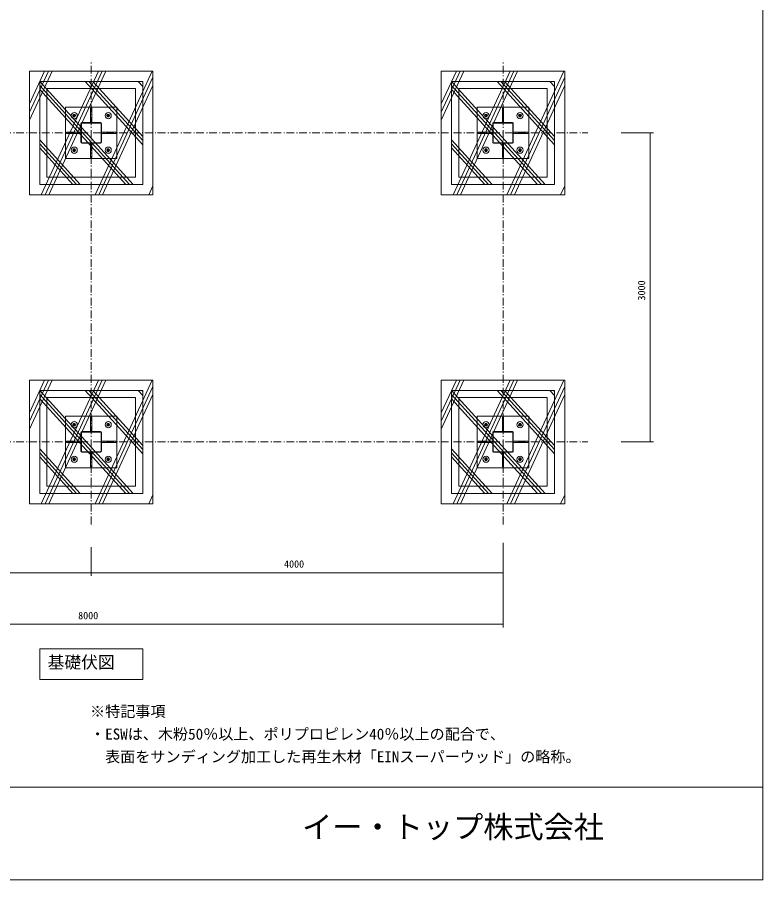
# Model space of a CAD drawing. Units: millimetres, scale not verified. Extents: x -11700 to 11700, y -8365 to 8380.
# Drawn here: x 4458 to 11700, y -8365 to 8 of the extents above; entities that cross this region are included whole.
import ezdxf
from ezdxf.enums import TextEntityAlignment as Align

# ---------------------------------------------------------------- set-up
doc = ezdxf.new("R2010")
doc.units = ezdxf.units.MM
doc.header["$LTSCALE"] = 60
doc.linetypes.add('USER6', pattern=[2.083282, 1.25, -0.416565, 0.138855, -0.277863])
doc.layers.add('0-1_IMPORTED', color=30, linetype='Continuous', lineweight=18)
doc.styles.add('ＭＳ ゴシック', font='')
doc.styles.get('ＭＳ ゴシック').set_extended_font_data('MS Gothic')

msp = doc.modelspace()

# ---------------------------------------------------------------- linework, layer by layer
at = {"layer": '0-1_IMPORTED', "color": 7, "linetype": 'USER6', "lineweight": 9}
for p, q in [((5177.04, -4915), (5177.04, -415)), ((9177.04, -4915), (9177.04, -415)), ((72.52, -1115.11), (10000, -1115.11)), ((72.52, -4115.11), (10000, -4115.11))]:
    msp.add_line(p, q, dxfattribs=at)
at = {"layer": '0-1_IMPORTED'}
for p, q in [((4577.04, -833.58), (4723.98, -515.21)), ((4577.04, -912.78), (4760.53, -515.21)), ((4577.04, -991.96), (4797.08, -515.21)), ((4692.3, -1715.21), (5246.15, -515.21)), ((4728.86, -1715.21), (5282.7, -515.21)), ((4765.4, -1715.21), (5319.25, -515.21)), ((5214.47, -1715.21), (5768.32, -515.21)), ((5251.03, -1715.21), (5777.04, -575.51)), ((8577.04, -833.58), (8723.98, -515.21)), ((8577.04, -912.78), (8760.53, -515.21)), ((8577.04, -991.96), (8797.08, -515.21)), ((8692.3, -1715.21), (9246.15, -515.21)), ((8728.86, -1715.21), (9282.7, -515.21)), ((8765.4, -1715.21), (9319.25, -515.21)), ((9214.47, -1715.21), (9768.32, -515.21)), ((9251.03, -1715.21), (9777.04, -575.51)), ((5585.4, -1615.21), (4677.04, -616.02)), ((5549.4, -1615.21), (4677.04, -655.62)), ((5677.04, -1229.53), (5118.57, -615.21)), ((5677.04, -1189.93), (5154.57, -615.21)), ((5677.04, -1150.33), (5191.3, -616.02)), ((5287.57, -1715.21), (5777.04, -654.69)), ((5677.04, -663.84), (5632.83, -615.21)), ((5677.04, -624.24), (5668.83, -615.21)), ((9585.4, -1615.21), (8677.04, -616.02)), ((9549.4, -1615.21), (8677.04, -655.62)), ((9677.04, -1229.53), (9118.57, -615.21)), ((9677.04, -1189.93), (9154.57, -615.21)), ((9677.04, -1150.33), (9191.3, -616.02)), ((9287.57, -1715.21), (9777.04, -654.69)), ((9677.04, -663.84), (9632.83, -615.21)), ((9677.04, -624.24), (9668.83, -615.21)), ((5513.41, -1615.21), (4677.04, -695.21)), ((9513.41, -1615.21), (8677.04, -695.21)), ((5077.04, -1024.11), (5077.04, -1206.11)), ((5081.54, -1206.11), (5081.54, -1024.11)), ((5268.04, -1015.11), (5086.04, -1015.11)), ((5086.04, -1019.61), (5268.04, -1019.61)), ((5272.54, -1024.11), (5272.54, -1206.11)), ((5277.04, -1206.11), (5277.04, -1024.11)), ((9077.04, -1024.11), (9077.04, -1206.11)), ((9081.54, -1206.11), (9081.54, -1024.11)), ((9268.04, -1015.11), (9086.04, -1015.11)), ((9086.04, -1019.61), (9268.04, -1019.61)), ((9272.54, -1024.11), (9272.54, -1206.11)), ((9277.04, -1206.11), (9277.04, -1024.11)), ((5071.14, -1615.21), (4677.04, -1181.7)), ((5035.14, -1615.21), (4677.04, -1221.3)), ((5268.04, -1210.61), (5086.04, -1210.61)), ((5086.04, -1215.11), (5268.04, -1215.11)), ((9071.14, -1615.21), (8677.04, -1181.7)), ((9035.14, -1615.21), (8677.04, -1221.3)), ((9268.04, -1210.61), (9086.04, -1210.61)), ((9086.04, -1215.11), (9268.04, -1215.11)), ((4999.15, -1615.21), (4677.04, -1260.9)), ((8999.15, -1615.21), (8677.04, -1260.9)), ((5736.64, -1715.21), (5777.04, -1627.69)), ((9736.64, -1715.21), (9777.04, -1627.69)), ((5773.2, -1715.21), (5777.04, -1706.88)), ((9773.2, -1715.21), (9777.04, -1706.88)), ((4577.04, -3833.58), (4723.98, -3515.21)), ((4577.04, -3912.78), (4760.53, -3515.21)), ((4577.04, -3991.96), (4797.08, -3515.21)), ((4692.3, -4715.21), (5246.15, -3515.21)), ((4728.86, -4715.21), (5282.7, -3515.21)), ((4765.4, -4715.21), (5319.25, -3515.21)), ((5214.47, -4715.21), (5768.32, -3515.21)), ((8577.04, -3833.58), (8723.98, -3515.21)), ((8577.04, -3912.78), (8760.53, -3515.21)), ((8577.04, -3991.96), (8797.08, -3515.21)), ((8692.3, -4715.21), (9246.15, -3515.21)), ((8728.86, -4715.21), (9282.7, -3515.21)), ((8765.4, -4715.21), (9319.25, -3515.21)), ((9214.47, -4715.21), (9768.32, -3515.21)), ((5251.03, -4715.21), (5777.04, -3575.51)), ((9251.03, -4715.21), (9777.04, -3575.51)), ((5585.4, -4615.21), (4677.04, -3616.02)), ((5549.4, -4615.21), (4677.04, -3655.62)), ((5677.04, -4229.53), (5118.57, -3615.21)), ((5677.04, -4189.93), (5154.57, -3615.21)), ((5677.04, -4150.33), (5191.3, -3616.02)), ((5287.57, -4715.21), (5777.04, -3654.69)), ((5677.04, -3663.84), (5632.83, -3615.21)), ((5677.04, -3624.24), (5668.83, -3615.21)), ((9585.4, -4615.21), (8677.04, -3616.02)), ((9549.4, -4615.21), (8677.04, -3655.62)), ((9677.04, -4229.53), (9118.57, -3615.21)), ((9677.04, -4189.93), (9154.57, -3615.21)), ((9677.04, -4150.33), (9191.3, -3616.02)), ((9287.57, -4715.21), (9777.04, -3654.69)), ((9677.04, -3663.84), (9632.83, -3615.21)), ((9677.04, -3624.24), (9668.83, -3615.21)), ((5513.41, -4615.21), (4677.04, -3695.21)), ((9513.41, -4615.21), (8677.04, -3695.21)), ((5268.04, -4015.11), (5086.04, -4015.11)), ((9268.04, -4015.11), (9086.04, -4015.11)), ((5077.04, -4024.11), (5077.04, -4206.11)), ((5081.54, -4206.11), (5081.54, -4024.11)), ((5086.04, -4019.61), (5268.04, -4019.61)), ((5272.54, -4024.11), (5272.54, -4206.11)), ((5277.04, -4206.11), (5277.04, -4024.11)), ((9077.04, -4024.11), (9077.04, -4206.11)), ((9081.54, -4206.11), (9081.54, -4024.11)), ((9086.04, -4019.61), (9268.04, -4019.61)), ((9272.54, -4024.11), (9272.54, -4206.11)), ((9277.04, -4206.11), (9277.04, -4024.11)), ((5071.14, -4615.21), (4677.04, -4181.7)), ((9071.14, -4615.21), (8677.04, -4181.7)), ((5035.14, -4615.21), (4677.04, -4221.3)), ((4999.15, -4615.21), (4677.04, -4260.9)), ((5268.04, -4210.61), (5086.04, -4210.61)), ((5086.04, -4215.11), (5268.04, -4215.11)), ((9035.14, -4615.21), (8677.04, -4221.3)), ((8999.15, -4615.21), (8677.04, -4260.9)), ((9268.04, -4210.61), (9086.04, -4210.61)), ((9086.04, -4215.11), (9268.04, -4215.11)), ((5736.64, -4715.21), (5777.04, -4627.69)), ((9736.64, -4715.21), (9777.04, -4627.69)), ((5773.2, -4715.21), (5777.04, -4706.88)), ((9773.2, -4715.21), (9777.04, -4706.88)), ((-11700, -7465), (11700, -7465))]:
    msp.add_line(p, q, dxfattribs=at)
at = {"layer": '0-1_IMPORTED', "color": 1}
for p, q in [((10324.75, -1115.11), (10637.32, -1115.11)), ((10607.32, -1115.11), (10607.32, -4115.11)), ((10324.75, -4115.11), (10637.32, -4115.11)), ((9177.04, -5095), (9177.04, -5915)), ((5177.04, -5136.8), (5177.04, -5415)), ((5177.04, -5146.8), (5177.04, -5415)), ((9177.04, -5146.8), (9177.04, -5415)), ((1177.04, -5385), (5177.04, -5385)), ((9177.04, -5385), (5177.04, -5385)), ((1177.04, -5885), (9177.04, -5885))]:
    msp.add_line(p, q, dxfattribs=at)
at = {"layer": '0-1_IMPORTED'}
for points in [[(-11700, 8135), (11700, 8135), (11700, -8365), (-11700, -8365)], [(4577.04, -515.21), (5777.04, -515.21), (5777.04, -1715.21), (4577.04, -1715.21)], [(8577.04, -515.21), (9777.04, -515.21), (9777.04, -1715.21), (8577.04, -1715.21)], [(4677.04, -615.21), (5677.04, -615.21), (5677.04, -1615.21), (4677.04, -1615.21)], [(8677.04, -615.21), (9677.04, -615.21), (9677.04, -1615.21), (8677.04, -1615.21)], [(4747.04, -685.21), (5607.04, -685.21), (5607.04, -1545.21), (4747.04, -1545.21)], [(8747.04, -685.21), (9607.04, -685.21), (9607.04, -1545.21), (8747.04, -1545.21)], [(4927.04, -865.11), (5427.04, -865.11), (5427.04, -1365.11), (4927.04, -1365.11)], [(5171.04, -875.11), (5171.04, -1015.11), (5183.04, -1015.11), (5183.04, -875.11)], [(8927.04, -865.11), (9427.04, -865.11), (9427.04, -1365.11), (8927.04, -1365.11)], [(9171.04, -875.11), (9171.04, -1015.11), (9183.04, -1015.11), (9183.04, -875.11)], [(5025.9, -947.71), (5018.97, -959.71), (5005.11, -959.71), (4998.19, -947.71), (5005.11, -935.71), (5018.97, -935.71)], [(5328.19, -947.71), (5335.11, -959.71), (5348.97, -959.71), (5355.9, -947.71), (5348.97, -935.71), (5335.11, -935.71)], [(9025.9, -947.71), (9018.97, -959.71), (9005.11, -959.71), (8998.19, -947.71), (9005.11, -935.71), (9018.97, -935.71)], [(9328.19, -947.71), (9335.11, -959.71), (9348.97, -959.71), (9355.9, -947.71), (9348.97, -935.71), (9335.11, -935.71)], [(4937.04, -1109.11), (5077.04, -1109.11), (5077.04, -1121.11), (4937.04, -1121.11)], [(5417.04, -1121.11), (5277.04, -1121.11), (5277.04, -1109.11), (5417.04, -1109.11)], [(8937.04, -1109.11), (9077.04, -1109.11), (9077.04, -1121.11), (8937.04, -1121.11)], [(9417.04, -1121.11), (9277.04, -1121.11), (9277.04, -1109.11), (9417.04, -1109.11)], [(5183.04, -1355.11), (5183.04, -1215.11), (5171.04, -1215.11), (5171.04, -1355.11)], [(9183.04, -1355.11), (9183.04, -1215.11), (9171.04, -1215.11), (9171.04, -1355.11)], [(5025.9, -1282.71), (5018.97, -1270.71), (5005.11, -1270.71), (4998.19, -1282.71), (5005.11, -1294.71), (5018.97, -1294.71)], [(5328.19, -1282.71), (5335.11, -1270.71), (5348.97, -1270.71), (5355.9, -1282.71), (5348.97, -1294.71), (5335.11, -1294.71)], [(9025.9, -1282.71), (9018.97, -1270.71), (9005.11, -1270.71), (8998.19, -1282.71), (9005.11, -1294.71), (9018.97, -1294.71)], [(9328.19, -1282.71), (9335.11, -1270.71), (9348.97, -1270.71), (9355.9, -1282.71), (9348.97, -1294.71), (9335.11, -1294.71)], [(4577.04, -3515.21), (5777.04, -3515.21), (5777.04, -4715.21), (4577.04, -4715.21)], [(8577.04, -3515.21), (9777.04, -3515.21), (9777.04, -4715.21), (8577.04, -4715.21)], [(4677.04, -3615.21), (5677.04, -3615.21), (5677.04, -4615.21), (4677.04, -4615.21)], [(8677.04, -3615.21), (9677.04, -3615.21), (9677.04, -4615.21), (8677.04, -4615.21)], [(4747.04, -3685.21), (5607.04, -3685.21), (5607.04, -4545.21), (4747.04, -4545.21)], [(8747.04, -3685.21), (9607.04, -3685.21), (9607.04, -4545.21), (8747.04, -4545.21)], [(4927.04, -3865.11), (5427.04, -3865.11), (5427.04, -4365.11), (4927.04, -4365.11)], [(5171.04, -3875.11), (5171.04, -4015.11), (5183.04, -4015.11), (5183.04, -3875.11)], [(8927.04, -3865.11), (9427.04, -3865.11), (9427.04, -4365.11), (8927.04, -4365.11)], [(9171.04, -3875.11), (9171.04, -4015.11), (9183.04, -4015.11), (9183.04, -3875.11)], [(5025.9, -3947.71), (5018.97, -3959.71), (5005.11, -3959.71), (4998.19, -3947.71), (5005.11, -3935.71), (5018.97, -3935.71)], [(5328.19, -3947.71), (5335.11, -3959.71), (5348.97, -3959.71), (5355.9, -3947.71), (5348.97, -3935.71), (5335.11, -3935.71)], [(9025.9, -3947.71), (9018.97, -3959.71), (9005.11, -3959.71), (8998.19, -3947.71), (9005.11, -3935.71), (9018.97, -3935.71)], [(9328.19, -3947.71), (9335.11, -3959.71), (9348.97, -3959.71), (9355.9, -3947.71), (9348.97, -3935.71), (9335.11, -3935.71)], [(4937.04, -4109.11), (5077.04, -4109.11), (5077.04, -4121.11), (4937.04, -4121.11)], [(5417.04, -4121.11), (5277.04, -4121.11), (5277.04, -4109.11), (5417.04, -4109.11)], [(8937.04, -4109.11), (9077.04, -4109.11), (9077.04, -4121.11), (8937.04, -4121.11)], [(9417.04, -4121.11), (9277.04, -4121.11), (9277.04, -4109.11), (9417.04, -4109.11)], [(5183.04, -4355.11), (5183.04, -4215.11), (5171.04, -4215.11), (5171.04, -4355.11)], [(9183.04, -4355.11), (9183.04, -4215.11), (9171.04, -4215.11), (9171.04, -4355.11)], [(5025.9, -4282.71), (5018.97, -4270.71), (5005.11, -4270.71), (4998.19, -4282.71), (5005.11, -4294.71), (5018.97, -4294.71)], [(5328.19, -4282.71), (5335.11, -4270.71), (5348.97, -4270.71), (5355.9, -4282.71), (5348.97, -4294.71), (5335.11, -4294.71)], [(9025.9, -4282.71), (9018.97, -4270.71), (9005.11, -4270.71), (8998.19, -4282.71), (9005.11, -4294.71), (9018.97, -4294.71)], [(9328.19, -4282.71), (9335.11, -4270.71), (9348.97, -4270.71), (9355.9, -4282.71), (9348.97, -4294.71), (9335.11, -4294.71)], [(4676.8, -6122.52), (5677.28, -6122.52), (5677.28, -6422.52), (4676.8, -6422.52)]]:
    msp.add_lwpolyline(points, close=True, dxfattribs=at)
for centre, radius in [((5012.04, -947.71), 30), ((5342.04, -947.71), 30), ((9012.04, -947.71), 30), ((9342.04, -947.71), 30), ((5012.04, -947.71), 12), ((5012.04, -947.71), 6.92), ((5342.04, -947.71), 12), ((5342.04, -947.71), 6.92), ((9012.04, -947.71), 12), ((9012.04, -947.71), 6.92), ((9342.04, -947.71), 12), ((9342.04, -947.71), 6.92), ((5012.04, -1282.71), 30), ((5342.04, -1282.71), 30), ((9012.04, -1282.71), 30), ((9342.04, -1282.71), 30), ((5012.04, -1282.71), 12), ((5012.04, -1282.71), 6.92), ((5342.04, -1282.71), 12), ((5342.04, -1282.71), 6.92), ((9012.04, -1282.71), 12), ((9012.04, -1282.71), 6.92), ((9342.04, -1282.71), 12), ((9342.04, -1282.71), 6.92), ((5012.04, -3947.71), 30), ((5342.04, -3947.71), 30), ((9012.04, -3947.71), 30), ((9342.04, -3947.71), 30), ((5012.04, -3947.71), 12), ((5012.04, -3947.71), 6.92), ((5342.04, -3947.71), 12), ((5342.04, -3947.71), 6.92), ((9012.04, -3947.71), 12), ((9012.04, -3947.71), 6.92), ((9342.04, -3947.71), 12), ((9342.04, -3947.71), 6.92), ((5012.04, -4282.71), 30), ((5342.04, -4282.71), 30), ((9012.04, -4282.71), 30), ((9342.04, -4282.71), 30), ((5012.04, -4282.71), 12), ((5012.04, -4282.71), 6.92), ((5342.04, -4282.71), 12), ((5342.04, -4282.71), 6.92), ((9012.04, -4282.71), 12), ((9012.04, -4282.71), 6.92), ((9342.04, -4282.71), 12), ((9342.04, -4282.71), 6.92)]:
    msp.add_circle(centre, radius, dxfattribs=at)
at = {"layer": '0-1_IMPORTED', "color": 1}
for centre, start, end in [((5012.04, -947.71), 270, 200), ((5342.04, -947.71), 340, 270), ((9012.04, -947.71), 270, 200), ((9342.04, -947.71), 340, 270), ((5012.04, -1282.71), 160, 90), ((5342.04, -1282.71), 90, 20), ((9012.04, -1282.71), 160, 90), ((9342.04, -1282.71), 90, 20), ((5012.04, -3947.71), 270, 200), ((5342.04, -3947.71), 340, 270), ((9012.04, -3947.71), 270, 200), ((9342.04, -3947.71), 340, 270), ((5012.04, -4282.71), 160, 90), ((5342.04, -4282.71), 90, 20), ((9012.04, -4282.71), 160, 90), ((9342.04, -4282.71), 90, 20)]:
    msp.add_arc(centre, 8, start, end, dxfattribs=at)
at = {"layer": '0-1_IMPORTED'}
for centre, radius, start, end in [((5086.04, -1024.11), 9, 90, 180), ((5086.04, -1024.11), 4.5, 90, 180), ((5268.04, -1024.11), 9, 360, 90), ((5268.04, -1024.11), 4.5, 0, 90), ((9086.04, -1024.11), 9, 90, 180), ((9086.04, -1024.11), 4.5, 90, 180), ((9268.04, -1024.11), 9, 0, 90), ((9268.04, -1024.11), 4.5, 360, 90), ((5086.04, -1206.11), 9, 180, 270), ((5086.04, -1206.11), 4.5, 180, 270), ((5268.04, -1206.11), 9, 270, 0), ((5268.04, -1206.11), 4.5, 270, 360), ((9086.04, -1206.11), 9, 180, 270), ((9086.04, -1206.11), 4.5, 180, 270), ((9268.04, -1206.11), 9, 270, 360), ((9268.04, -1206.11), 4.5, 270, 0), ((5086.04, -4024.11), 9, 90, 180), ((5268.04, -4024.11), 9, 0, 90), ((9086.04, -4024.11), 9, 90, 180), ((9268.04, -4024.11), 9, 0, 90), ((5086.04, -4024.11), 4.5, 90, 180), ((5268.04, -4024.11), 4.5, 0, 90), ((9086.04, -4024.11), 4.5, 90, 180), ((9268.04, -4024.11), 4.5, 360, 90), ((5086.04, -4206.11), 9, 180, 270), ((5086.04, -4206.11), 4.5, 180, 270), ((5268.04, -4206.11), 9, 270, 0), ((5268.04, -4206.11), 4.5, 270, 0), ((9086.04, -4206.11), 9, 180, 270), ((9086.04, -4206.11), 4.5, 180, 270), ((9268.04, -4206.11), 9, 270, 0), ((9268.04, -4206.11), 4.5, 270, 0)]:
    msp.add_arc(centre, radius, start, end, dxfattribs=at)
at = {"layer": '0-1_IMPORTED', "color": 1}
for points in [[(10607.32, -1115.11), (10612.57, -1175.1), (10602.07, -1175.1)], [(10607.32, -4115.11), (10602.07, -4055.11), (10612.57, -4055.11)], [(5177.04, -5385), (5117.05, -5390.25), (5117.05, -5379.75)], [(5177.04, -5385), (5237.04, -5379.75), (5237.04, -5390.25)], [(9177.04, -5385), (9117.05, -5390.25), (9117.05, -5379.75)], [(9177.04, -5885), (9117.05, -5890.25), (9117.05, -5879.75)]]:
    msp.add_solid(points, dxfattribs=at)

# ---------------------------------------------------------------- texts
at = {"layer": '0-1_IMPORTED', "color": 7, "style": 'ＭＳ ゴシック'}
msp.add_text('3000', height=71.65, rotation=90, dxfattribs=at).set_placement((10579.54, -2742.11), align=Align.BOTTOM_LEFT)
for s, height, p in [('4000', 71.65, (7050.04, -5357.22)), ('8000', 71.65, (5050.04, -5857.22)), ('基礎伏図', 119.4, (4753.71, -6348.72)), ('※特記事項', 107.5, (5165.6, -6816.94)), ('・ESWは、木粉50％以上、ポリプロピレン40％以上の配合で、', 107.5, (5165.6, -7036.83)), ('  表面をサンディング加工した再生木材「EINスーパーウッド」の略称。', 107.5, (5165.6, -7256.73)), ('イー・トップ株式会社', 214.9, (7226.19, -8024.14))]:
    msp.add_text(s, height=height, dxfattribs=at).set_placement(p, align=Align.BOTTOM_LEFT)

doc.saveas('drawing.dxf')
